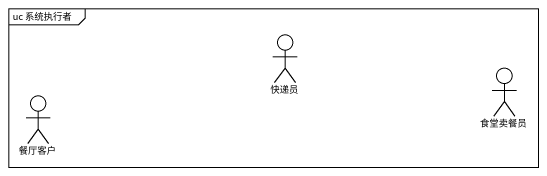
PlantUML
@startuml
mainframe uc 系统执行者
actor 快递员
actor 食堂卖餐员
actor 餐厅客户
@enduml
